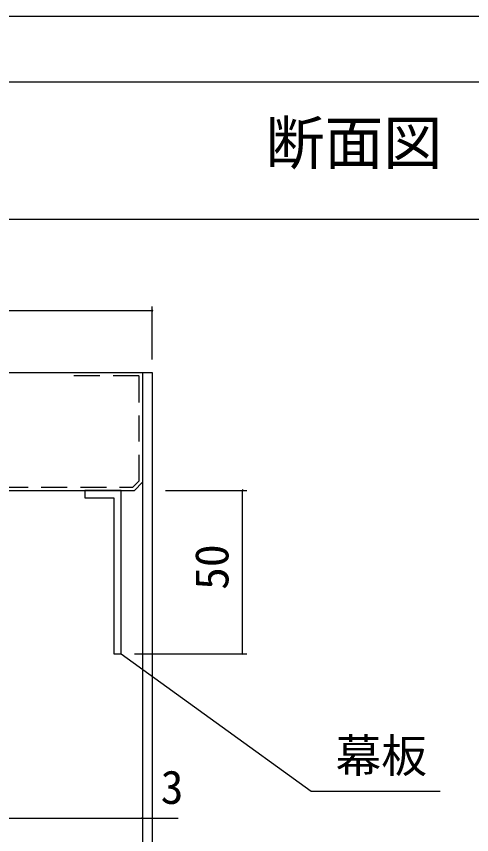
# Model space of a CAD drawing. Units: millimetres, scale not verified. Extents: x -800 to 800, y -554 to 554.
# Drawn here: x -420.9 to -281.7, y 303.7 to 554 of the extents above; entities that cross this region are included whole.
import ezdxf
from ezdxf.enums import TextEntityAlignment as Align

# ---------------------------------------------------------------- set-up
doc = ezdxf.new("R2010")
doc.units = ezdxf.units.MM
doc.header["$LTSCALE"] = 4
doc.linetypes.add('USER9', pattern=[3, 2, -1])
for name, color, linetype, lineweight in [('1-0', 7, 'Continuous', 25), ('1-3_0', 7, 'Continuous', 25), ('2-0', 7, 'Continuous', 25)]:
    doc.layers.add(name, color=color, linetype=linetype, lineweight=lineweight)
doc.styles.add('ＭＳ ゴシック', font='')
doc.styles.get('ＭＳ ゴシック').set_extended_font_data('MS Gothic')

msp = doc.modelspace()

# ---------------------------------------------------------------- linework, layer by layer
at = {"layer": '1-0'}
for p, q in [((-779.998, 533.994), (152.002, 533.994)), ((-779.998, 533.994), (152.002, 533.994)), ((-779.998, 491.994), (152.002, 491.994)), ((-779.998, 491.994), (152.002, 491.994))]:
    msp.add_line(p, q, dxfattribs=at)
at = {"layer": '1-3_0'}
msp.add_lwpolyline([(-800, -554), (800, -554), (800, 554), (-800, 554)], close=True, dxfattribs=at)
at = {"layer": '2-0'}
for p, q in [((-493.323, 464.023), (-379.323, 464.023)), ((-379.167, 464.023), (-379.479, 464.023)), ((-379.323, 449.034), (-379.323, 465.273)), ((-493.323, 445.034), (-379.323, 445.034)), ((-382.323, 445.034), (-382.323, 176.738)), ((-382.323, 445.034), (-382.323, 411.534)), ((-379.323, 445.034), (-379.323, 206.87)), ((-384.823, 409.034), (-382.323, 411.534)), ((-438.323, 409.034), (-384.823, 409.034)), ((-399.973, 409.034), (-399.973, 406.734)), ((-388.823, 409.034), (-399.973, 409.034)), ((-388.823, 359.034), (-388.823, 409.034)), ((-375.323, 409.034), (-350.47, 409.034)), ((-351.72, 409.19), (-351.72, 408.878)), ((-351.72, 359.034), (-351.72, 409.034)), ((-399.973, 406.734), (-391.123, 406.734)), ((-391.123, 406.734), (-391.123, 359.034)), ((-391.123, 359.034), (-388.823, 359.034)), ((-384.823, 359.034), (-350.47, 359.034)), ((-351.72, 358.878), (-351.72, 359.19)), ((-382.323, 331.055), (-382.323, 307.571)), ((-382.323, 331.055), (-382.323, 307.571)), ((-379.323, 331.055), (-379.323, 307.571)), ((-490.323, 308.821), (-382.323, 308.821)), ((-382.167, 308.821), (-382.479, 308.821)), ((-382.479, 308.821), (-382.167, 308.821)), ((-379.167, 308.821), (-379.479, 308.821))]:
    msp.add_line(p, q, dxfattribs=at)
at = {"layer": '2-0', "linetype": 'USER9'}
msp.add_line((-383.323, 444.034), (-403.323, 444.034), dxfattribs=at)
msp.add_lwpolyline([(-438.323, 418.534), (-437.323, 418.534), (-437.323, 410.034), (-385.237, 410.034), (-383.323, 411.948), (-383.323, 444.034)], dxfattribs=at)
at = {"layer": '2-0'}
for points in [[(-388.823, 359.034), (-330.79, 317.032), (-291.295, 317.032)], [(-382.323, 308.821), (-379.323, 308.821), (-371.431, 308.821)]]:
    msp.add_lwpolyline(points, dxfattribs=at)
for centre, start, end in [((-379.323, 464.023), 180, 0), ((-351.72, 409.034), 270, 90), ((-351.72, 359.034), 90, 270), ((-382.323, 308.821), 0, 180), ((-382.323, 308.821), 180, 0), ((-379.323, 308.821), 180, 0)]:
    msp.add_arc(centre, 0.156, start, end, dxfattribs=at)

# ---------------------------------------------------------------- texts
at = {"layer": '1-0', "style": 'ＭＳ ゴシック'}
msp.add_text('断面図', height=13.2, dxfattribs=at).set_placement((-344.695, 504.786), align=Align.BOTTOM_LEFT)
at = {"layer": '2-0', "style": 'ＭＳ ゴシック'}
msp.add_text('50', height=10.26, rotation=90, dxfattribs=at).set_placement((-352.955, 378.575), align=Align.BOTTOM_LEFT)
for s, p in [('幕板', (-323.311, 319.667)), ('3', (-376.765, 310.056))]:
    msp.add_text(s, height=10.26, dxfattribs=at).set_placement(p, align=Align.BOTTOM_LEFT)

doc.saveas('drawing.dxf')
